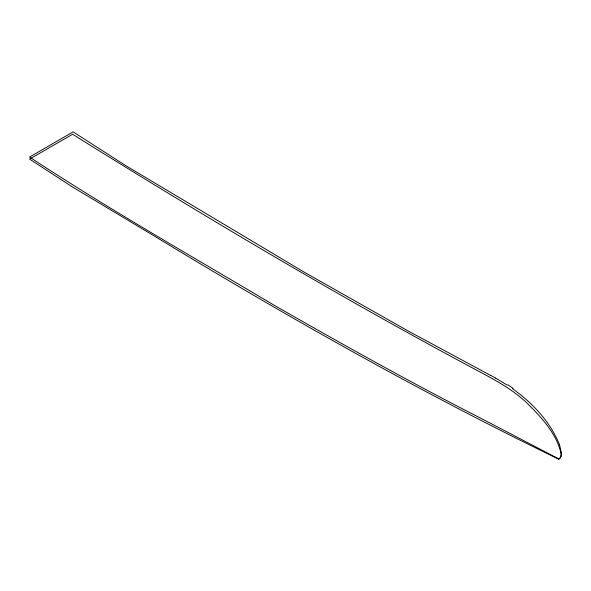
<?xml version="1.0" encoding="UTF-8"?>
<svg xmlns="http://www.w3.org/2000/svg" width="591" height="591" viewBox="0 0 591 591"><rect width="100%" height="100%" fill="white"/><g stroke="black" fill="none" stroke-linecap="round" stroke-linejoin="round"><path stroke-width="0.89" d="M561.391 454.9L561.302 455.513M558.613 459.126C419.049 391.449 283.99 314.929 151.518 234.354L72.508 187L29.55 159.112L72.582 134.268C206.318 217.769 342.019 298.44 481.2 372.589C497.142 381.114 513.091 390.038 526.374 402.478C540.839 416.685 556.094 432.789 560.955 453.061M490.537 375.374L408.425 331.137L303.937 272.008L125.728 165.62L73.144 131.874L29.55 157.043C109.372 209.554 192.6 256.716 274.697 305.554C342.396 344.309 410.501 382.392 480.003 417.83L558.857 458.934M495.694 378.174L507.181 385.11M512.5 388.693C532.454 402.907 550.162 421.627 559.455 444.587M559.514 444.742L561.406 452.743A37.957 20.899 -2.2 0 1 561.406 454.856M561.14 455.558A10.993 6.05 -2.2 0 1 559.034 459M507.854 384.807A236.053 127.649 -1.8 0 1 513.165 388.405M490.626 375.322A212.391 111.625 -0.3 0 1 495.783 378.122M560.283 457.508A7.72 4.167 -3.1 0 1 558.65 459.141M560.793 453.075A24.756 13.342 -3.1 0 1 560.549 457.523"/></g></svg>
